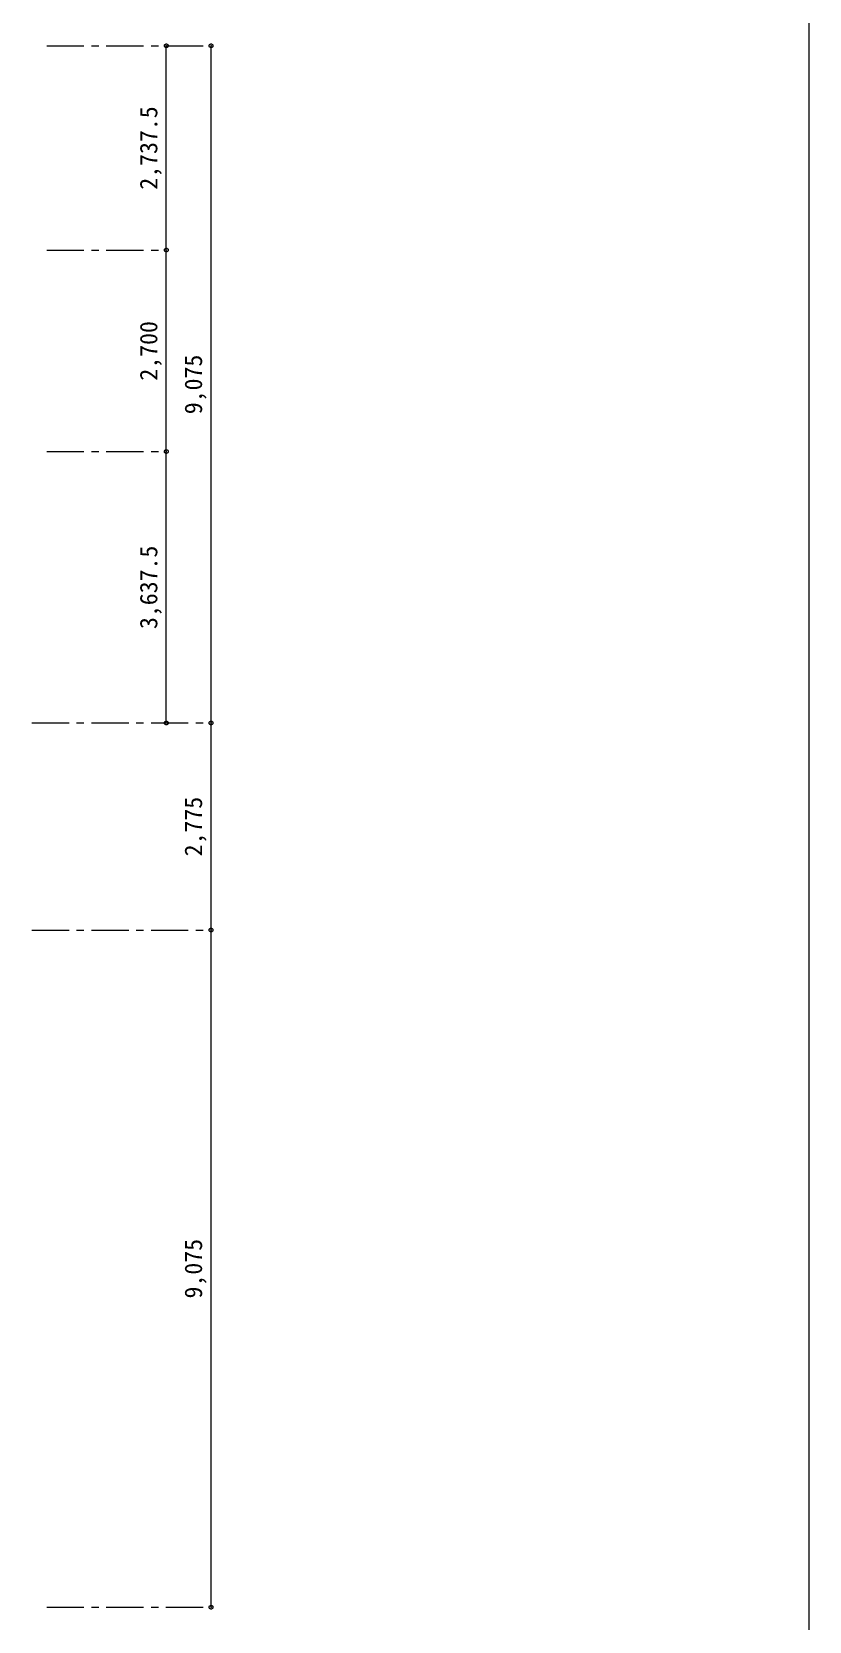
# Model space of a CAD drawing. Units: millimetres at full size, sheet at 1:100. Extents: x -84100 to 167013, y -59450 to 59350.
# Drawn here: x -12558 to -2129, y 20125 to 41425 of the extents above; entities that cross this region are included whole.
import ezdxf
from ezdxf.enums import TextEntityAlignment as Align

# ---------------------------------------------------------------- set-up
doc = ezdxf.new("R2010")
doc.units = ezdxf.units.MM
doc.header["$LTSCALE"] = 100
doc.header["$PDMODE"] = 32
doc.header["$PDSIZE"] = 50
doc.linetypes.add('CHAIN1', pattern=[8, 5, -1, 1, -1])
doc.layers.add('0-5_通芯符号', color=3, linetype='CHAIN1', lineweight=9)
doc.layers.add('F-0', color=3, linetype='Continuous', lineweight=9)
doc.styles.add('ＭＳ ゴシック', font='')
doc.styles.get('ＭＳ ゴシック').set_extended_font_data('MS Gothic')

msp = doc.modelspace()

# ---------------------------------------------------------------- linework, layer by layer
at = {"layer": '0-5_通芯符号'}
for p, q in [((-12358.2, 41237.6), (-10153.5, 41237.6)), ((-12358.2, 38500.1), (-10753.5, 38500.1)), ((-12358.2, 35800.1), (-10753.5, 35800.1)), ((-12558.5, 32162.6), (-10153.5, 32162.6)), ((-12558.5, 29387.6), (-10153.5, 29387.6)), ((-12358.2, 20312.6), (-10153.5, 20312.6))]:
    msp.add_line(p, q, dxfattribs=at)
at = {"layer": '0-5_通芯符号', "linetype": 'Continuous'}
for p, q in [((-10153.5, 32162.6), (-10153.5, 41237.6)), ((-10153.5, 29387.6), (-10153.5, 32162.6)), ((-10153.5, 20312.6), (-10153.5, 29387.6))]:
    msp.add_line(p, q, dxfattribs=at)
msp.add_lwpolyline([(-10753.5, 32162.6), (-10753.5, 35800.1), (-10753.5, 38500.1), (-10753.5, 41237.6)], dxfattribs=at)
at = {"layer": '0-5_通芯符号'}
for p in [(-10753.5, 41237.6), (-10153.5, 41237.6), (-10753.5, 38500.1), (-10753.5, 35800.1), (-10753.5, 32162.6), (-10153.5, 32162.6), (-10153.5, 29387.6), (-10153.5, 20312.6)]:
    msp.add_point(p, dxfattribs=at)
at = {"layer": 'F-0', "color": 5}
msp.add_line((-2129, 1351.7), (-2129, 58351.7), dxfattribs=at)

# ---------------------------------------------------------------- texts
at = {"layer": '0-5_通芯符号', "style": 'ＭＳ ゴシック'}
for s, p in [('2,737.5', (-10803.5, 39308.8)), ('2,700', (-10803.5, 36750.1)), ('9,075', (-10203.5, 36300.1)), ('3,637.5', (-10803.5, 33421.3)), ('2,775', (-10203.5, 30375.1)), ('9,075', (-10203.5, 24450.1))]:
    msp.add_text(s, height=234.6, rotation=90, dxfattribs=at).set_placement(p, align=Align.BOTTOM_LEFT)

doc.saveas('drawing.dxf')
